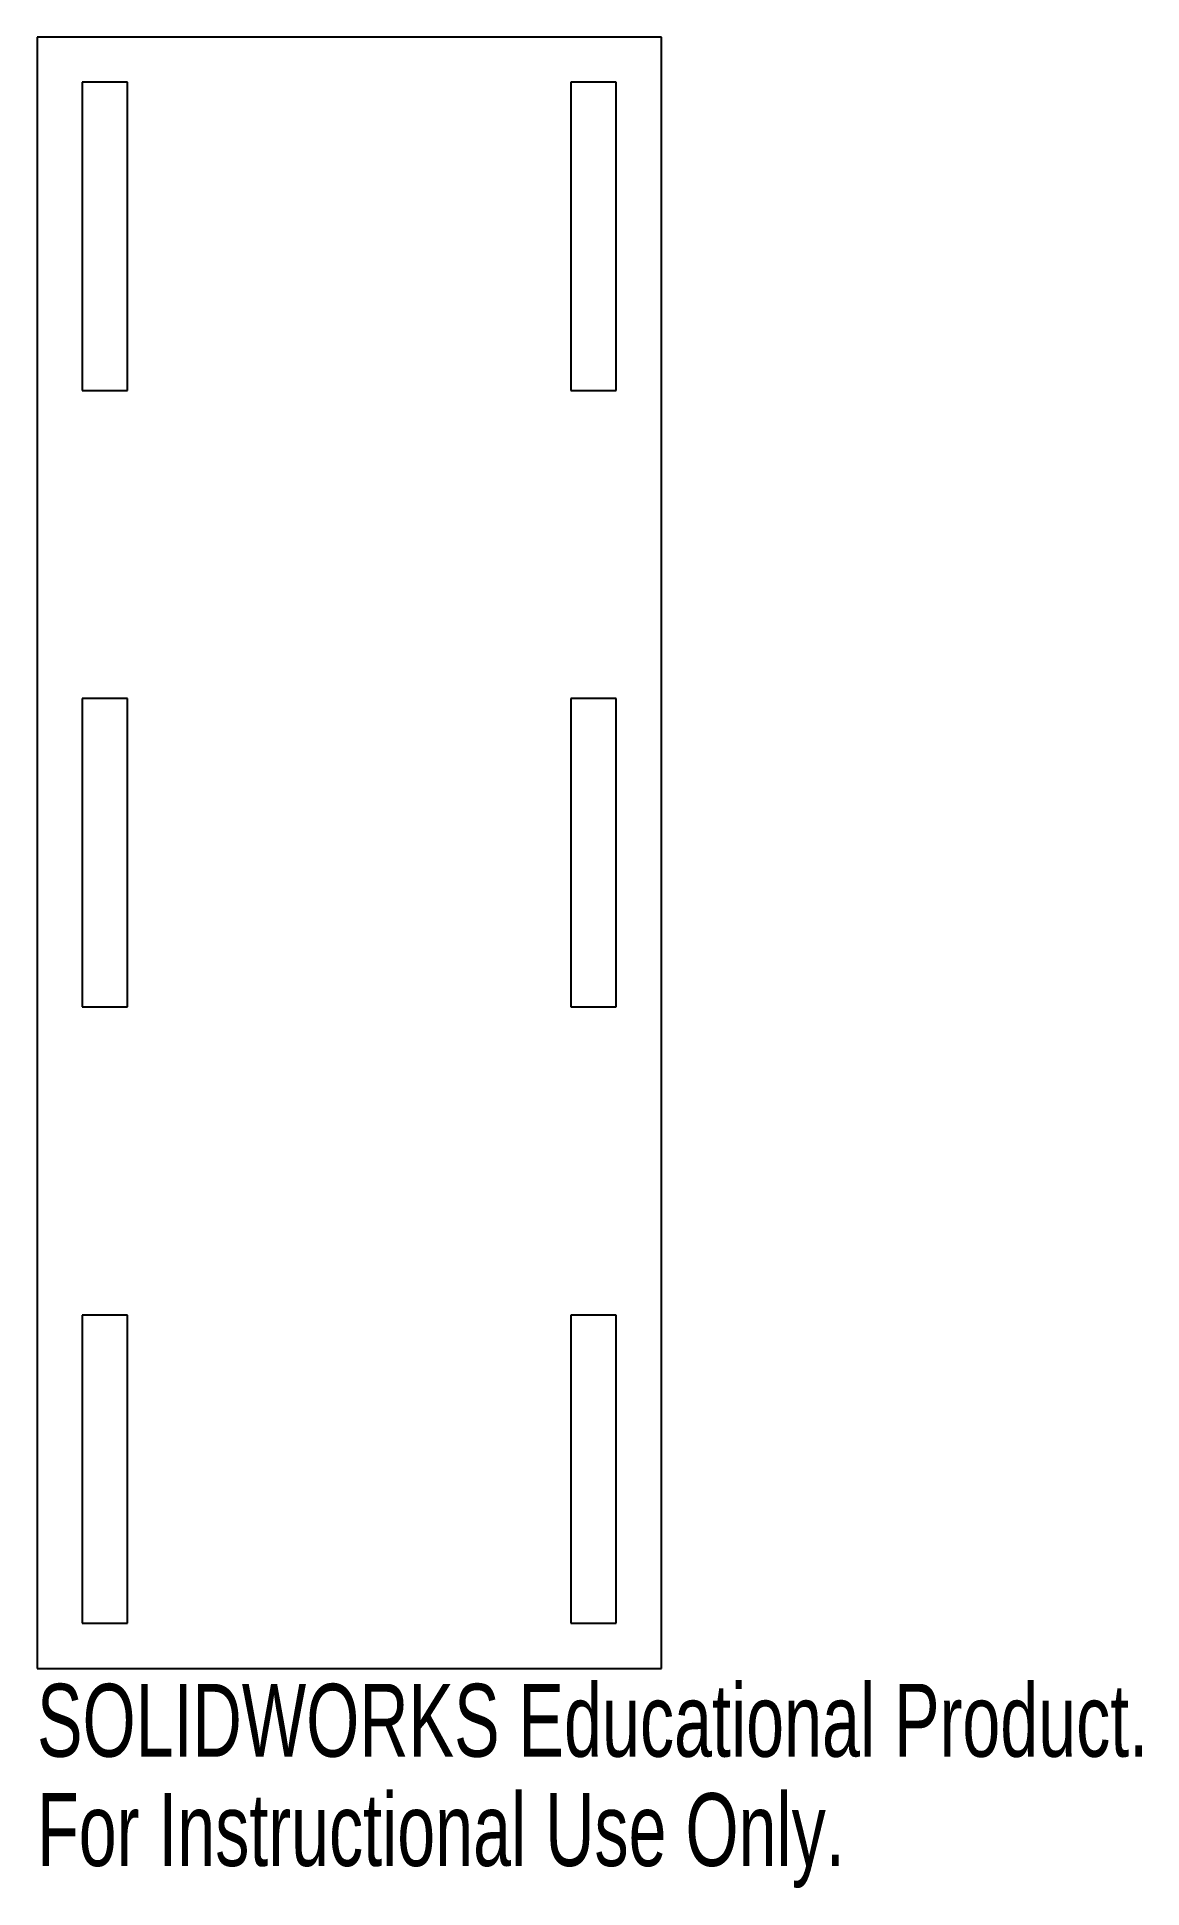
# Model space of a CAD drawing. Header units: millimetres. Extents: x -21 to 53, y -69 to 54.
import ezdxf

# ---------------------------------------------------------------- set-up
doc = ezdxf.new("R2010")
doc.units = ezdxf.units.MM
doc.styles.add('SLDTEXTSTYLE0', font='TXT', dxfattribs={"width": 0.7})

msp = doc.modelspace()

# ---------------------------------------------------------------- linework, layer by layer
at = {"color": 7, "linetype": 'Continuous', "lineweight": 25}
for p, q in [((20.7, 54.112), (-20.7, 54.112)), ((-20.7, 54.112), (-20.7, -54.112)), ((20.7, -54.112), (20.7, 54.112)), ((-17.7, 51.112), (-17.7, 30.6672)), ((-14.7, 51.112), (-17.7, 51.112)), ((-14.7, 30.6672), (-14.7, 51.112)), ((14.7, 51.112), (14.7, 30.6672)), ((17.7, 51.112), (14.7, 51.112)), ((17.7, 30.6672), (17.7, 51.112)), ((-17.7, 30.6672), (-14.7, 30.6672)), ((14.7, 30.6672), (17.7, 30.6672)), ((-17.7, 10.2224), (-17.7, -10.2224)), ((-14.7, 10.2224), (-17.7, 10.2224)), ((-14.7, -10.2224), (-14.7, 10.2224)), ((14.7, 10.2224), (14.7, -10.2224)), ((17.7, 10.2224), (14.7, 10.2224)), ((17.7, -10.2224), (17.7, 10.2224)), ((-17.7, -10.2224), (-14.7, -10.2224)), ((14.7, -10.2224), (17.7, -10.2224)), ((-17.7, -30.6672), (-17.7, -51.112)), ((-14.7, -30.6672), (-17.7, -30.6672)), ((-14.7, -51.112), (-14.7, -30.6672)), ((14.7, -30.6672), (14.7, -51.112)), ((17.7, -30.6672), (14.7, -30.6672)), ((17.7, -51.112), (17.7, -30.6672)), ((-17.7, -51.112), (-14.7, -51.112)), ((14.7, -51.112), (17.7, -51.112)), ((-20.7, -54.112), (20.7, -54.112))]:
    msp.add_line(p, q, dxfattribs=at)

# ---------------------------------------------------------------- texts
at = {"color": 7, "linetype": 'Continuous', "char_height": 4.83362, "attachment_point": 1, "style": 'SLDTEXTSTYLE0'}
for s, insert in [('SOLIDWORKS Educational Product.', (-20.7, -55.1316)), ('For Instructional Use Only.', (-20.7, -62.382))]:
    msp.add_mtext(s, dxfattribs=dict(at, insert=insert))

doc.saveas('drawing.dxf')
